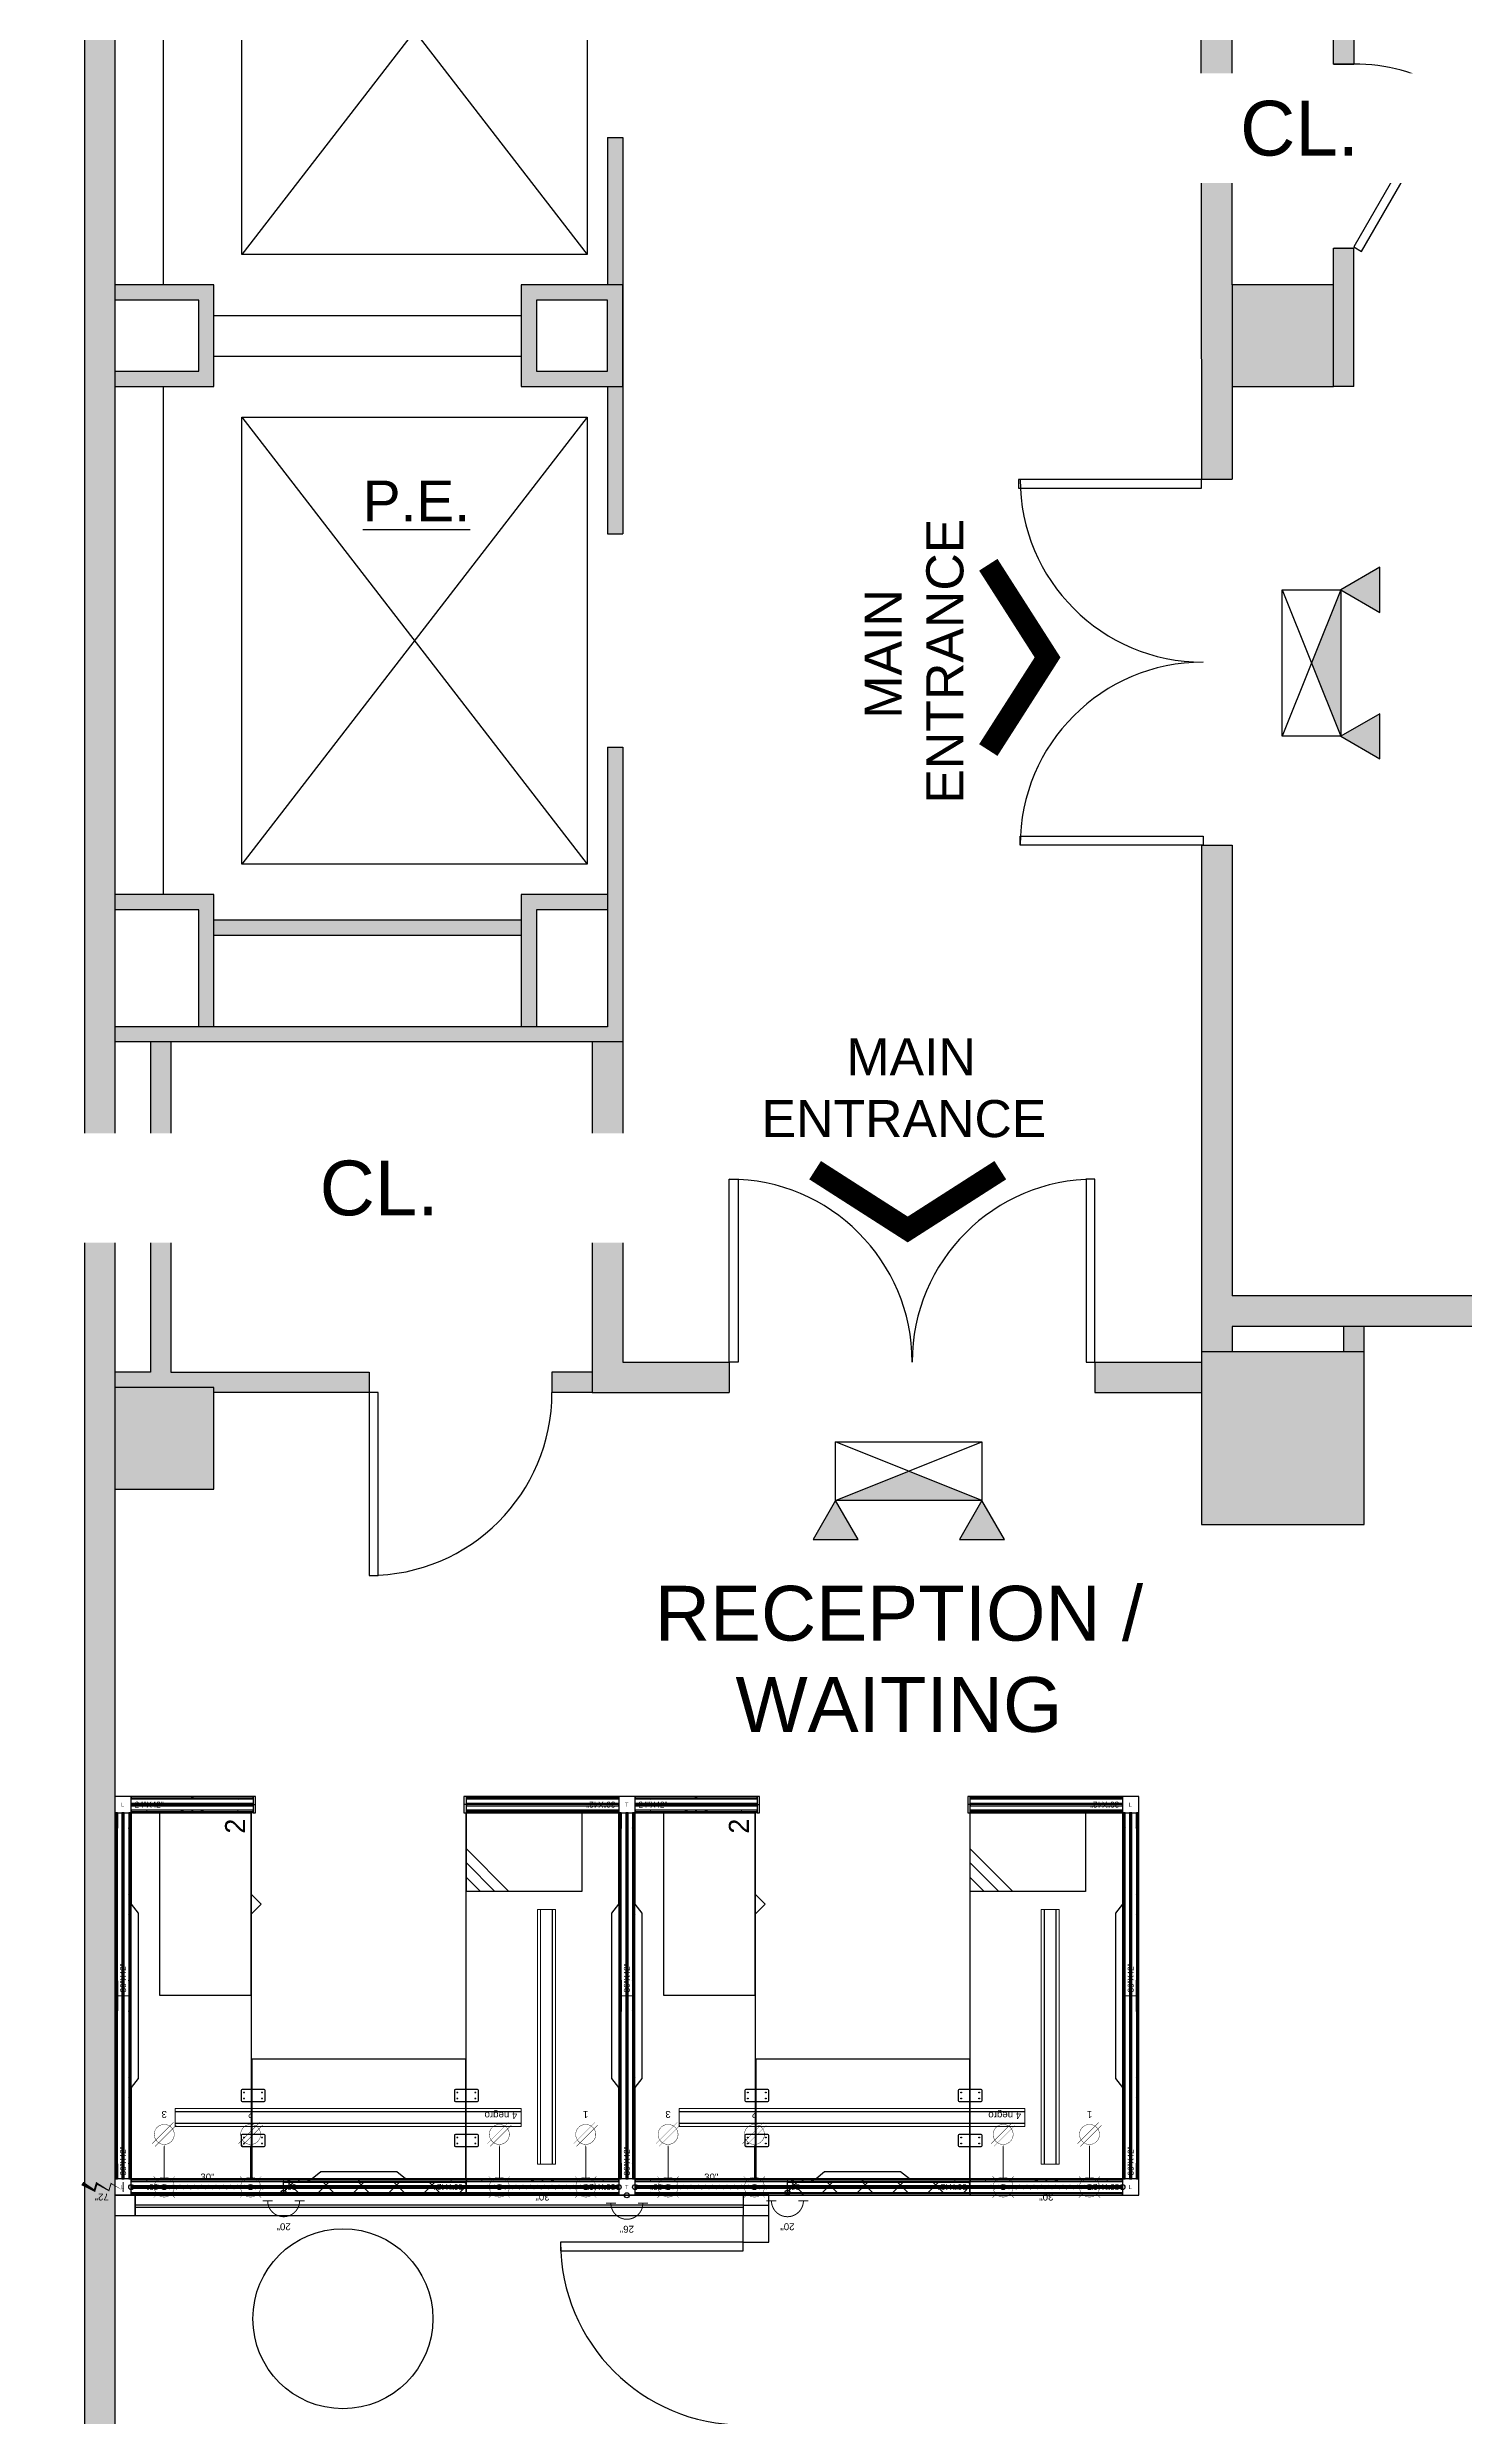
# Model space of a CAD drawing. Header units: inches. Extents: x 0 to 8116, y 4 to 1630.
# Drawn here: x 6870.1 to 7149.2, y 390.3 to 856.7 of the extents above; entities that cross this region are included whole.
import ezdxf
from ezdxf.enums import TextEntityAlignment as Align

# ---------------------------------------------------------------- set-up
doc = ezdxf.new("R2010")
doc.units = ezdxf.units.IN
doc.header["$MEASUREMENT"] = 0
for name, color, linetype in [('0-BACKGROUND', 7, 'Continuous'), ('CM4800', 7, 'Continuous'), ('DD2D', 7, 'Continuous'), ('DD2D_Geometry', 7, 'Continuous'), ('ELECTRI', 7, 'Continuous'), ('ENFASIS NEW', 7, 'Continuous'), ('LATEFILE', 7, 'Continuous'), ('LATFILE', 7, 'Continuous'), ('LF', 7, 'Continuous'), ('QU4TRO', 7, 'Continuous'), ('S7000', 7, 'Continuous'), ('TEXT HARNESS', 7, 'Continuous')]:
    doc.layers.add(name, color=color, linetype=linetype)
doc.styles.add('ARCH-STYLE', font='arial.ttf')
doc.styles.add('ARIAL', font='arial.ttf')
doc.styles.get("Standard").update_dxf_attribs({"font": 'stylu.ttf'})

# ---------------------------------------------------------------- blocks, each defined once
blk = doc.blocks.new('CM4830NA36SQ')
blk.add_circle((0.45, 0.45), 0.45)
blk = doc.blocks.new('1520_block')
at = {"layer": '0-BACKGROUND'}
for color, points in [(253, [(0, 1146), (0, 0), (13, 0), (13, 10.497), (6, 10.497), (6, 1136), (112, 1136), (112, 1146)]), (253, [(226, 828), (226, 848), (226, 866), (217.17, 880.63), (212.033, 877.53), (220, 864.33), (220, 585.743), (226, 585.743), (226, 606), (226, 624)]), (256, [(247.437, 563.988), (241.671, 549.572), (247.437, 535.156)]), (253, [(6, 478), (6, 475), (106, 475), (106, 533), (103, 533), (103, 478)]), (253, [(56.072, 410), (17, 410), (17, 475), (13, 475), (13, 410), (6, 410), (6, 407), (25.5, 407), (25.5, 406), (36, 406), (40, 406), (56.072, 406)]), (253, [(25.5, 407), (6, 407), (6, 387), (25.5, 387)]), (253, [(100, 410), (92.072, 410), (92.072, 406), (100, 406)]), (256, [(176.756, 384.772), (162.34, 390.539), (147.924, 384.772)])]:
    blk.add_hatch(color=color, dxfattribs=at).paths.add_polyline_path(points)
h = blk.add_hatch(color=253, dxfattribs=at)
h.paths.add_polyline_path([(226, 604), (246, 604), (246, 624), (226, 624)])
h.paths.add_polyline_path([(492.5, 606), (492.5, 626), (472.5, 626), (472.5, 606)])
h.paths.add_polyline_path([(706, 606), (726, 606), (726, 626), (706, 626)])
h.paths.add_polyline_path([(930, 626), (930, 606), (950, 606), (950, 626)])
h.paths.add_polyline_path([(726, 825), (726, 845), (706, 845), (706, 825)])
h.paths.add_polyline_path([(492.5, 845), (472.5, 845), (472.5, 825), (492.5, 825)])
h.paths.add_polyline_path([(226, 848), (226, 828), (246, 828), (246, 848)])
h = blk.add_hatch(color=253, dxfattribs=at)
h.paths.add_polyline_path([(250, 631.476), (246, 631.476), (246, 604), (226, 604), (246, 604), (250, 604)])
h.paths.add_polyline_path([(250, 677.861), (226, 677.861), (226, 673.861), (246, 673.861), (246, 667.476), (250, 667.476), (250, 673.861)])
h = blk.add_hatch(color=253, dxfattribs=at)
h.paths.add_polyline_path([(25.5, 624), (6, 624), (6, 621), (22.5, 621), (22.5, 607), (6, 607), (6, 604), (25.5, 604)])
h.paths.add_polyline_path([(106, 624), (86, 624), (86, 604), (106, 604)])
h.paths.add_polyline_path([(89, 607), (89, 621), (103, 621), (103, 607)], flags=16)
h.paths.add_polyline_path([(106, 604), (103, 604), (103, 575), (106, 575)])
h.paths.add_polyline_path([(106, 653), (103, 653), (103, 624), (106, 624)])
h = blk.add_hatch(color=256, dxfattribs=at)
h.paths.add_polyline_path([(255.126, 568.427), (247.437, 563.988), (255.126, 559.549)])
h.paths.add_polyline_path([(247.437, 535.156), (255.126, 530.717), (255.126, 539.595)])
h = blk.add_hatch(color=253, dxfattribs=at)
h.paths.add_polyline_path([(580.978, 425), (226, 425), (226, 513.743), (220, 513.743), (220, 414), (226, 414), (226, 419), (580.978, 419)])
h.paths.add_polyline_path([(252, 419), (248, 419), (248, 414), (252, 414)], flags=17)
h.paths.add_polyline_path([(706, 425), (581, 425), (581, 419), (700, 419), (700, 251), (706, 251), (706, 387), (706, 407)])
h = blk.add_hatch(color=253, dxfattribs=at)
h.paths.add_polyline_path([(86, 478), (89, 478), (89, 501), (103, 501), (103, 504), (86, 504)])
h.paths.add_polyline_path([(25.5, 499), (25.5, 496), (86, 496), (86, 499)])
h.paths.add_polyline_path([(22.5, 478), (25.5, 478), (25.5, 504), (6, 504), (6, 501), (22.5, 501)])
h = blk.add_hatch(color=253, dxfattribs=at)
h.paths.add_polyline_path([(106, 475), (100, 475), (100, 406), (127, 406), (127, 412), (106, 412)])
h.paths.add_polyline_path([(199, 412), (199, 406), (220, 406), (220, 412)])
h = blk.add_hatch(color=253, dxfattribs=at)
h.paths.add_polyline_path([(726, 168), (726, 188), (706, 188), (706, 168)])
h.paths.add_polyline_path([(950, 188), (930, 188), (930, 168), (950, 168)])
h.paths.add_polyline_path([(956, 413), (924, 413), (924, 381), (956, 381)])
h.paths.add_polyline_path([(706, 407), (706, 387), (726, 387), (726, 407)])
h.paths.add_polyline_path([(472.5, 407), (472.5, 387), (492.5, 387), (492.5, 407)])
h.paths.add_polyline_path([(220, 380), (252, 380), (252, 414), (220, 414)])
h = blk.add_hatch(color=256, dxfattribs=at)
h.paths.add_polyline_path([(181.195, 377.084), (176.756, 384.772), (172.317, 377.084)])
h.paths.add_polyline_path([(147.924, 384.772), (143.485, 377.084), (152.363, 377.084)])
for p, q in [((0, 1146), (0, 0)), ((6, 1136), (6, 10.497)), ((219.693, 864.308), (219.976, 585.721)), ((226, 624), (226, 828)), ((30.988, 718), (99, 630)), ((99, 718), (30.988, 630)), ((246, 667.476), (250, 667.476)), ((103, 653), (106, 653)), ((103, 653), (103, 624)), ((106, 653), (106, 575)), ((246, 624), (246, 631.24)), ((246, 631.24), (250, 631.24)), ((250, 604), (250, 631.24)), ((103, 604), (103, 575)), ((226, 606), (226, 585.744)), ((250, 604), (246, 604)), ((99, 598), (30.988, 510)), ((30.988, 598), (99, 510)), ((219.977, 585.744), (226.001, 585.744)), ((103, 575), (106, 575)), ((247.437, 563.988), (235.904, 535.156)), ((235.904, 563.988), (247.437, 535.156)), ((103, 533), (106, 533)), ((103, 533), (103, 478)), ((106, 533), (106, 475)), ((220, 513.743), (226, 513.743)), ((220, 513.743), (220, 414)), ((226, 513.743), (226, 425)), ((25.5, 499), (86, 499)), ((25.5, 496), (86, 496)), ((103, 478), (6, 478)), ((106, 475), (6, 475)), ((13, 475), (13, 410)), ((17, 475), (17, 410)), ((100, 475), (100, 406)), ((106, 475), (106, 412)), ((706, 425), (226, 425)), ((700, 419), (226, 419)), ((226, 419), (226, 414)), ((248, 414), (248, 419)), ((252, 414), (252, 419)), ((106, 412), (127, 412)), ((127, 412), (127, 406)), ((199, 412), (199, 406)), ((199, 412), (220, 412)), ((13, 410), (6, 410)), ((100, 410), (92.072, 410)), ((92.072, 410), (92.072, 406)), ((100, 406), (92.072, 406)), ((100, 406), (127, 406)), ((199, 406), (220, 406)), ((176.756, 384.772), (147.924, 396.305)), ((147.924, 384.772), (176.756, 396.305)), ((134.75, 238.8), (134.75, 248)), ((134.75, 246), (129.75, 246)), ((129.75, 238.8), (129.75, 244)), ((129.75, 238.8), (134.75, 238.8))]:
    blk.add_line(p, q, dxfattribs=at)
at = {"layer": '0-BACKGROUND', "color": 2}
for p, q in [((15.5, 828), (15.5, 624)), ((25.5, 618), (86, 618)), ((25.5, 610), (86, 610)), ((15.5, 604), (15.5, 504)), ((10, 246.125), (129.75, 246.125)), ((10, 245.664), (129.75, 245.664))]:
    blk.add_line(p, q, dxfattribs=at)
at = {"layer": '0-BACKGROUND', "color": 22, "true_color": 0xc83319}
blk.add_line((129.75, 237.05), (129.75, 238.8), dxfattribs=at)
at = {"layer": '0-BACKGROUND'}
for points in [[(99, 630), (30.988, 630), (30.988, 718), (99, 718)], [(246, 673.861), (226, 673.861), (226, 677.861), (265.653, 677.861), (265.653, 673.861), (250, 673.861), (250, 667.476), (246, 667.476)], [(268, 662.653), (250, 631.476), (251.516, 630.601), (269.516, 661.778)], [(106, 624), (86, 624), (86, 604), (106, 604)], [(103, 621), (89, 621), (89, 607), (103, 607)], [(246, 624), (226, 624), (226, 604), (246, 604)], [(99, 510), (30.988, 510), (30.988, 598), (99, 598)], [(183.976, 583.971), (219.976, 583.971), (219.976, 585.721), (183.976, 585.721)], [(235.904, 563.988), (247.437, 563.988), (247.437, 535.156), (235.904, 535.156)], [(184.283, 515.493), (220.283, 515.493), (220.283, 513.743), (184.283, 513.743)], [(128.75, 448), (128.75, 412), (127, 412), (127, 448)], [(197.25, 448), (197.25, 412), (199, 412), (199, 448)], [(220, 414), (220, 380), (252, 380), (252, 414)], [(57.822, 370), (57.822, 406), (56.072, 406), (56.072, 370)], [(176.756, 396.305), (176.756, 384.772), (147.924, 384.772), (147.924, 396.305)], [(6, 244), (10, 244), (10, 248), (6, 248)], [(134.75, 248), (10, 248), (10, 244), (134.75, 244)], [(129.75, 244), (134.75, 244), (134.75, 248), (129.75, 248)], [(93.75, 237.05), (129.75, 237.05), (129.75, 238.8), (93.75, 238.8)]]:
    blk.add_lwpolyline(points, close=True, dxfattribs=at)
for points in [[(6, 604), (25.5, 604), (25.5, 624), (6, 624)], [(6, 607), (22.5, 607), (22.5, 621), (6, 621)], [(247.437, 563.988), (255.126, 559.549), (255.126, 568.427), (247.437, 563.988)], [(247.437, 535.156), (255.126, 530.717), (255.126, 539.595), (247.437, 535.156)], [(25.5, 478), (25.5, 504), (6, 504)], [(103, 504), (86, 504), (86, 478)], [(22.5, 478), (22.5, 501), (6, 501)], [(103, 501), (89, 501), (89, 478)], [(6, 387), (25.5, 387), (25.5, 407), (6, 407)], [(17, 410), (56.072, 410), (56.072, 406), (25.5, 406)], [(147.924, 384.772), (143.485, 377.084), (152.363, 377.084), (147.924, 384.772)], [(176.756, 384.772), (172.317, 377.084), (181.195, 377.084), (176.756, 384.772)], [(25.5, 248), (117.955, 248)]]:
    blk.add_lwpolyline(points, dxfattribs=at)
at = {"layer": '0-BACKGROUND', "const_width": 4.287}
for points in [[(178.001, 568.92), (189.671, 550.686), (178.001, 532.452)], [(180.365, 449.759), (162.131, 438.088), (143.897, 449.759)]]:
    blk.add_lwpolyline(points, dxfattribs=at)
at = {"layer": '0-BACKGROUND'}
for centre, start, end in [((250, 631.476), 60, 90), ((220.283, 585.743), 180, 270), ((220.283, 513.743), 90, 180), ((127, 412), 0, 90), ((199, 412), 90, 180), ((56.072, 406), 270, 0), ((129.75, 238.8), 180, 270)]:
    blk.add_arc(centre, 36, start, end, dxfattribs=at)
at = {"layer": 'CM4800', "xscale": 39.37007874015748, "yscale": 39.37007874015748, "zscale": 39.37007874015748, "rotation": 180}
blk.add_blockref('CM4830NA36SQ', (68.614, 241.412), dxfattribs=at)
at = {"layer": '0-BACKGROUND', "attachment_point": 5, "style": 'ARCH-STYLE'}
for s, insert, char_height, width in [('{\\fArial|b0|i0|c0|p34;\\LP.E.}', (65.376, 581.483), 8, 54), ('RECEPTION / WAITING', (160.41, 353.504), 10.7755, 119.88868)]:
    blk.add_mtext(s, dxfattribs=dict(at, insert=insert, char_height=char_height, width=width))
at = {"layer": '0-BACKGROUND', "insert": (163.411, 549.944), "char_height": 7.3013, "width": 47.31167, "attachment_point": 5, "rotation": 90, "style": 'ARCH-STYLE', "bg_fill": 3, "box_fill_scale": 1, "bg_fill_color": 256, "bg_fill_transparency": 0}
blk.add_mtext(' MAIN\\PENTRANCE', dxfattribs=at)
at = {"layer": '0-BACKGROUND', "char_height": 10.7755, "width": 119.88868, "attachment_point": 5, "style": 'ARCH-STYLE', "bg_fill": 2}
for insert in [(239.299, 654.772), (58.031, 446.184)]:
    blk.add_mtext('CL.', dxfattribs=dict(at, insert=insert))
at = {"layer": '0-BACKGROUND', "insert": (161.389, 465.943), "char_height": 7.3013, "width": 47.31167, "attachment_point": 5, "style": 'ARCH-STYLE', "bg_fill": 3, "box_fill_scale": 1, "bg_fill_color": 256, "bg_fill_transparency": 0}
blk.add_mtext(' MAIN\\PENTRANCE', dxfattribs=at)
blk = doc.blocks.new('DD40103072AB')
at = {"color": 1}
for p, q in [((0.004, -0.004), (-0.004, 0.004)), ((0.004, 0.004), (-0.004, -0.004))]:
    blk.add_line(p, q, dxfattribs=at)
blk.add_lwpolyline([(-0.414, -0.042), (0.414, -0.042), (0.458, -0.007), (0.915, -0.007), (0.915, -0.769), (-0.915, -0.769), (-0.915, -0.007), (-0.458, -0.007)], close=True)
blk.add_point((0, 0))
blk.add_point((0, 0))
blk.add_point((0, 0), dxfattribs=at)
blk = doc.blocks.new('DD40102472AB')
at = {"color": 1}
for p, q in [((0.004, -0.004), (-0.004, 0.004)), ((0.004, 0.004), (-0.004, -0.004))]:
    blk.add_line(p, q, dxfattribs=at)
blk.add_lwpolyline([(-0.414, -0.042), (0.414, -0.042), (0.458, -0.007), (0.915, -0.007), (0.915, -0.607), (-0.915, -0.607), (-0.915, -0.007), (-0.458, -0.007)], close=True)
blk.add_point((0, 0))
blk.add_point((0, 0))
blk.add_point((0, 0), dxfattribs=at)
blk = doc.blocks.new('DD40102442AB')
at = {"color": 1}
for p, q in [((0.004, -0.004), (-0.004, 0.004)), ((0.004, 0.004), (-0.004, -0.004))]:
    blk.add_line(p, q, dxfattribs=at)
blk.add_lwpolyline([(-0.19, -0.042), (0.19, -0.042), (0.233, -0.007), (0.533, -0.007), (0.533, -0.607), (-0.534, -0.607), (-0.534, -0.007), (-0.234, -0.007)], close=True)
blk.add_point((0, 0))
blk.add_point((0, 0))
blk.add_point((0, 0), dxfattribs=at)
blk = doc.blocks.new('S7012')
for p, q in [((0.18, -0.577), (0.393, -0.364)), ((0.25, -0.577), (0.393, -0.434)), ((0.323, -0.577), (0.393, -0.507))]:
    blk.add_line(p, q)
blk.add_lwpolyline([(0, 0), (0.393, 0), (0.393, -0.577), (0, -0.577)], close=True)
blk = doc.blocks.new('LF4023627S')
for p, q in [((0, 0), (0.914, 0)), ((0, -0.457), (0.914, -0.457))]:
    blk.add_line(p, q)
at = {"layer": 'LATEFILE'}
for p, q in [((0, -0.457), (0, 0)), ((0.914, 0), (0.914, -0.457))]:
    blk.add_line(p, q, dxfattribs=at)
blk.add_lwpolyline([(0.407, -0.457), (0.457, -0.507), (0.507, -0.457)], close=True, dxfattribs=at)
at = {"layer": 'LATFILE', "insert": (0.81, -0.326), "char_height": 0.1, "width": 0.07696, "attachment_point": 1}
blk.add_mtext('2', dxfattribs=at)
blk = doc.blocks.new('817720')
at = {"color": 3, "const_width": 0.005}
blk.add_lwpolyline([(0.08, 0.04, 1), (-0.08, 0.04)], format="xyb", dxfattribs=at)
for points in [[(-0.055, 0.04), (-0.105, 0.04)], [(0.055, 0.04), (0.105, 0.04)]]:
    blk.add_lwpolyline(points, dxfattribs=at)
at = {"color": 3}
blk.add_circle((0, 0), 0.0125, dxfattribs=at)
blk.add_point((0, 0), dxfattribs=at)
at = {"layer": 'TEXT HARNESS', "color": 3, "style": 'ARIAL'}
blk.add_text('20"', height=0.0347, dxfattribs=at).set_placement((0, 0.17), align=Align.MIDDLE)
blk = doc.blocks.new('8065E1C')
at = {"color": 1, "const_width": 0.005}
blk.add_lwpolyline([(0.025, -0.04), (-0.025, -0.04)], dxfattribs=at)
at = {"color": 1}
for points in [[(0, -0.04, 0.005, 0.005, 0), (0, -0.165, 0.025, 0, 0), (0, -0.211, 0, 0, 0)], [(-0.06, -0.309, 0.002, 0.002, 0), (0.046, -0.203, 0.002, 0.002, 0)], [(-0.046, -0.323, 0.002, 0.002, 0), (0.06, -0.217, 0.002, 0.002, 0)]]:
    blk.add_lwpolyline(points, format="xyseb", dxfattribs=at)
at = {"color": 1, "const_width": 0.002}
blk.add_lwpolyline([(-0.05, -0.263, -1), (0.05, -0.263, -1)], format="xyb", close=True, dxfattribs=at)
at = {"color": 1}
blk.add_circle((0, 0), 0.0125, dxfattribs=at)
blk.add_point((0, 0), dxfattribs=at)
at = {"layer": 'TEXT HARNESS', "color": 1, "style": 'ARIAL'}
blk.add_text('1', height=0.0347, dxfattribs=at).set_placement((0, -0.363), align=Align.MIDDLE)
blk = doc.blocks.new('8065E4C')
at = {"color": 1, "const_width": 0.005}
blk.add_lwpolyline([(0.025, -0.04), (-0.025, -0.04)], dxfattribs=at)
at = {"color": 1}
for points in [[(0, -0.04, 0.005, 0.005, 0), (0, -0.165, 0.025, 0, 0), (0, -0.211, 0, 0, 0)], [(-0.06, -0.309, 0.002, 0.002, 0), (0.046, -0.203, 0.002, 0.002, 0)], [(-0.046, -0.323, 0.002, 0.002, 0), (0.06, -0.217, 0.002, 0.002, 0)]]:
    blk.add_lwpolyline(points, format="xyseb", dxfattribs=at)
at = {"color": 1, "const_width": 0.002}
blk.add_lwpolyline([(-0.05, -0.263, -1), (0.05, -0.263, -1)], format="xyb", close=True, dxfattribs=at)
at = {"color": 1}
blk.add_circle((0, 0), 0.0125, dxfattribs=at)
blk.add_point((0, 0), dxfattribs=at)
at = {"layer": 'TEXT HARNESS', "color": 1, "style": 'ARIAL'}
blk.add_text('4 negro', height=0.0347, dxfattribs=at).set_placement((-0.008, -0.363), align=Align.MIDDLE)
blk = doc.blocks.new('8065E2C')
at = {"color": 1, "const_width": 0.005}
blk.add_lwpolyline([(0.025, -0.04), (-0.025, -0.04)], dxfattribs=at)
at = {"color": 1}
for points in [[(0, -0.04, 0.005, 0.005, 0), (0, -0.165, 0.025, 0, 0), (0, -0.211, 0, 0, 0)], [(-0.06, -0.309, 0.002, 0.002, 0), (0.046, -0.203, 0.002, 0.002, 0)], [(-0.046, -0.323, 0.002, 0.002, 0), (0.06, -0.217, 0.002, 0.002, 0)]]:
    blk.add_lwpolyline(points, format="xyseb", dxfattribs=at)
at = {"color": 1, "const_width": 0.002}
blk.add_lwpolyline([(-0.05, -0.263, -1), (0.05, -0.263, -1)], format="xyb", close=True, dxfattribs=at)
at = {"color": 1}
blk.add_circle((0, 0), 0.0125, dxfattribs=at)
blk.add_point((0, 0), dxfattribs=at)
blk.add_point((0, 0), dxfattribs=at)
at = {"layer": 'TEXT HARNESS', "color": 1, "style": 'ARIAL'}
blk.add_text('2', height=0.0347, dxfattribs=at).set_placement((0, -0.363), align=Align.MIDDLE)
blk = doc.blocks.new('8065E3C')
at = {"color": 1, "const_width": 0.005}
blk.add_lwpolyline([(0.025, -0.04), (-0.025, -0.04)], dxfattribs=at)
at = {"color": 1}
for points in [[(0, -0.04, 0.005, 0.005, 0), (0, -0.165, 0.025, 0, 0), (0, -0.211, 0, 0, 0)], [(-0.06, -0.309, 0.002, 0.002, 0), (0.046, -0.203, 0.002, 0.002, 0)], [(-0.046, -0.323, 0.002, 0.002, 0), (0.06, -0.217, 0.002, 0.002, 0)]]:
    blk.add_lwpolyline(points, format="xyseb", dxfattribs=at)
at = {"color": 1, "const_width": 0.002}
blk.add_lwpolyline([(-0.05, -0.263, -1), (0.05, -0.263, -1)], format="xyb", close=True, dxfattribs=at)
at = {"color": 1}
blk.add_circle((0, 0), 0.0125, dxfattribs=at)
blk.add_point((0, 0), dxfattribs=at)
at = {"layer": 'TEXT HARNESS', "color": 1, "style": 'ARIAL'}
blk.add_text('3', height=0.0347, dxfattribs=at).set_placement((0, -0.363), align=Align.MIDDLE)
blk = doc.blocks.new('D3223S')
for p, q in [((0.055, 0), (-0.055, 0)), ((-0.06, -0.005), (-0.06, -0.055)), ((-0.055, -0.06), (0.055, -0.06)), ((0.06, -0.055), (0.06, -0.005))]:
    blk.add_line(p, q)
for centre in [(-0.045, -0.015), (-0.045, -0.045), (0.045, -0.015), (0.045, -0.045)]:
    blk.add_circle(centre, 0.00195)
for centre, start, end in [((-0.055, -0.005), 90, 180), ((-0.055, -0.055), 180, 270), ((0.055, -0.005), 0, 90), ((0.055, -0.055), 270, 0)]:
    blk.add_arc(centre, 0.005, start, end)
blk = doc.blocks.new('A$C18FD438F')
at = {"color": 0, "linetype": 'Continuous', "lineweight": 0}
for p, q in [((-0.934, 0.184), (-0.934, 0.199)), ((-0.934, 0.199), (0.338, 0.199)), ((-0.934, 0.183), (-0.934, 0.184)), ((-0.934, 0.184), (0.338, 0.184)), ((-0.934, 0.183), (0.338, 0.183)), ((-0.934, 0.182), (-0.934, 0.183)), ((-0.934, 0.125), (-0.934, 0.182)), ((-0.934, 0.125), (-0.934, 0.125)), ((-0.934, 0.123), (-0.934, 0.125)), ((-0.934, 0.125), (0.338, 0.125)), ((-0.934, 0.124), (0.338, 0.124)), ((-0.934, 0.109), (-0.934, 0.123)), ((0.338, 0.184), (0.338, 0.199)), ((0.338, 0.183), (0.338, 0.184)), ((0.338, 0.182), (0.338, 0.183)), ((0.338, 0.125), (0.338, 0.182)), ((0.338, 0.123), (0.338, 0.125)), ((0.338, 0.125), (0.338, 0.125)), ((0.338, 0.109), (0.338, 0.123)), ((-0.934, 0.109), (0.338, 0.109))]:
    blk.add_line(p, q, dxfattribs=at)
blk = doc.blocks.new('DD330154S')
blk.add_blockref('A$C18FD438F', (0.934, -0.154))
blk = doc.blocks.new('DD330172S')
at = {"color": 0, "linetype": 'Continuous', "lineweight": 0}
for p, q in [((0, 0.03), (0, 0.045)), ((0, 0.045), (1.73, 0.045)), ((0, 0.029), (0, 0.03)), ((0, 0.03), (1.73, 0.03)), ((0, 0.029), (1.73, 0.029)), ((0, 0.028), (0, 0.029)), ((0, -0.028), (0, 0.028)), ((1.73, 0.03), (1.73, 0.045)), ((1.73, 0.029), (1.73, 0.03)), ((1.73, 0.028), (1.73, 0.029)), ((1.73, -0.028), (1.73, 0.028)), ((0, -0.029), (0, -0.028)), ((0, -0.03), (0, -0.029)), ((0, -0.029), (1.73, -0.029)), ((0, -0.045), (0, -0.03)), ((0, -0.03), (1.73, -0.03)), ((0, -0.045), (1.73, -0.045)), ((1.73, -0.029), (1.73, -0.028)), ((1.73, -0.03), (1.73, -0.029)), ((1.73, -0.045), (1.73, -0.03))]:
    blk.add_line(p, q, dxfattribs=at)
blk = doc.blocks.new('818072')
at = {"color": 1}
blk.add_lwpolyline([(0.04, 0.018, 0, 0.005, 0), (0.101, -0.018, 0.005, 0.005, 0), (0.112, 0.018, 0.005, 0.01, 0), (0.173, -0.018, 0.01, 0.01, 0), (0.184, 0.018, 0.01, 0.02, 0), (0.245, -0.018, 0.02, 0.02, 0)], format="xyseb", dxfattribs=at)
at = {"color": 1, "const_width": 0.005}
blk.add_lwpolyline([(0.04, 0.025), (0.04, -0.025)], dxfattribs=at)
at = {"color": 1}
blk.add_circle((0, 0), 0.0125, dxfattribs=at)
blk.add_point((0, 0), dxfattribs=at)
at = {"layer": 'TEXT HARNESS', "color": 1, "style": 'ARIAL'}
blk.add_text('72"', height=0.0347, dxfattribs=at).set_placement((0.148, 0.05), align=Align.MIDDLE)
blk = doc.blocks.new('829030')
at = {"color": 1}
for points in [[(0.1, 0.009, 0.005, 0.005, 0), (0.118, -0.009, 0.005, 0.005, 0), (0.136, 0.009, 0.005, 0.005, 0), (0.154, -0.009, 0.005, 0.005, 0), (0.172, 0.009, 0.005, 0.005, 0), (0.19, -0.009, 0.005, 0.005, 0), (0.208, 0.009, 0.005, 0.005, 0), (0.226, -0.009, 0.005, 0.005, 0), (0.244, 0.009, 0.005, 0.005, 0), (0.262, -0.009, 0.005, 0.005, 0), (0.28, 0.009, 0.005, 0.005, 0), (0.298, -0.009, 0.005, 0.005, 0), (0.316, 0.009, 0.005, 0.005, 0), (0.334, -0.009, 0.005, 0.005, 0), (0.352, 0.009, 0.005, 0.005, 0), (0.37, -0.009, 0.005, 0.005, 0), (0.388, 0.009, 0.005, 0.005, 0), (0.406, -0.009, 0.005, 0.005, 0), (0.424, 0.009, 0.005, 0.005, 0), (0.442, -0.009, 0.005, 0.005, 0), (0.46, 0.009, 0.005, 0.005, 0), (0.478, -0.009, 0.005, 0.005, 0), (0.496, 0.009, 0.005, 0.005, 0), (0.514, -0.009, 0.005, 0.005, 0), (0.532, 0.009, 0.005, 0.005, 0), (0.55, -0.009, 0, 0, 0)], [(0.676, 0.009, 0.005, 0.005, 0), (0.658, -0.009, 0.005, 0.005, 0), (0.64, 0.009, 0.005, 0.005, 0), (0.622, -0.009, 0.005, 0.005, 0), (0.604, 0.009, 0.005, 0.005, 0), (0.586, -0.009, 0.005, 0.005, 0), (0.568, 0.009, 0.005, 0.005, 0), (0.55, -0.009, 0, 0, 0)]]:
    blk.add_lwpolyline(points, format="xyseb", dxfattribs=at)
at = {"color": 1, "const_width": 0.002}
for points in [[(0.138, 0.027), (0.112, 0.053)], [(0.192, 0.027), (0.218, 0.053)], [(0.57, 0.027), (0.544, 0.053)], [(0.624, 0.027), (0.65, 0.053)], [(0.138, -0.027), (0.112, -0.053)], [(0.192, -0.027), (0.218, -0.053)], [(0.57, -0.027), (0.544, -0.053)], [(0.624, -0.027), (0.65, -0.053)]]:
    blk.add_lwpolyline(points, dxfattribs=at)
for points in [[(0.165, -0.05, -1), (0.165, 0.05, -1)], [(0.597, -0.05, 1), (0.597, 0.05, 1)]]:
    blk.add_lwpolyline(points, format="xyb", close=True, dxfattribs=at)
at = {"color": 1}
blk.add_circle((0, 0), 0.0125, dxfattribs=at)
blk.add_point((0, 0), dxfattribs=at)
at = {"layer": 'TEXT HARNESS', "color": 1, "style": 'ARIAL'}
blk.add_text('30"', height=0.0347, dxfattribs=at).set_placement((0.381, 0.05), align=Align.MIDDLE)
blk = doc.blocks.new('*X132')
at = {"color": 0}
for p, q in [((7.786, 5.311), (7.817, 5.342)), ((7.969, 5.289), (7.916, 5.342)), ((7.941, 5.289), (7.994, 5.342)), ((8.146, 5.289), (8.093, 5.342)), ((8.118, 5.289), (8.171, 5.342)), ((8.322, 5.289), (8.269, 5.342)), ((8.295, 5.289), (8.348, 5.342)), ((8.499, 5.289), (8.446, 5.342)), ((8.471, 5.289), (8.524, 5.342)), ((8.676, 5.289), (8.623, 5.342)), ((8.648, 5.289), (8.697, 5.338)), ((7.792, 5.289), (7.786, 5.296))]:
    blk.add_line(p, q, dxfattribs=at)
blk = doc.blocks.new('808636')
at = {"color": 5}
for p, q in [((-0.911, 0), (0, 0)), ((-0.911, -0.053), (-0.911, 0)), ((0, 0), (0, -0.053)), ((0, -0.053), (-0.911, -0.053))]:
    blk.add_line(p, q, dxfattribs=at)
blk.add_blockref('*X132', (-8.697, -5.342), dxfattribs=at)
blk = doc.blocks.new('817726')
at = {"color": 3, "const_width": 0.005}
blk.add_lwpolyline([(0.08, 0.04, 1), (-0.08, 0.04)], format="xyb", dxfattribs=at)
for points in [[(-0.055, 0.04), (-0.105, 0.04)], [(0.055, 0.04), (0.105, 0.04)]]:
    blk.add_lwpolyline(points, dxfattribs=at)
at = {"color": 3}
blk.add_circle((0, 0), 0.0125, dxfattribs=at)
blk.add_point((0, 0), dxfattribs=at)
at = {"layer": 'TEXT HARNESS', "color": 3, "style": 'ARIAL'}
blk.add_text('26"', height=0.0347, dxfattribs=at).set_placement((0, 0.17), align=Align.MIDDLE)
blk = doc.blocks.new('DD101030422D')
at = {"color": 1, "linetype": 'Continuous', "lineweight": 0}
for p, q in [((0, -0.025), (0, 0.025)), ((0.002, 0.027), (0.021, 0.027)), ((0.002, 0.027), (0.022, 0.027)), ((0.075, 0.027), (0.021, 0.027)), ((0.075, 0.027), (0.075, 0.027)), ((0.077, 0.026), (0.077, 0.034)), ((0.685, 0.034), (0.077, 0.034)), ((0.685, 0.034), (0.685, 0.026)), ((0.687, 0.027), (0.741, 0.027)), ((0.687, 0.027), (0.687, 0.027)), ((0.76, 0.027), (0.74, 0.027)), ((0.76, 0.027), (0.741, 0.027)), ((0.762, -0.025), (0.762, 0.025)), ((0.025, -0.028), (0.002, -0.028)), ((0.025, -0.028), (0.075, -0.028)), ((0.075, -0.028), (0.075, -0.028)), ((0.077, -0.034), (0.077, -0.026)), ((0.685, -0.034), (0.077, -0.034)), ((0.685, -0.026), (0.685, -0.034)), ((0.737, -0.028), (0.687, -0.028)), ((0.687, -0.028), (0.687, -0.028)), ((0.737, -0.028), (0.76, -0.028))]:
    blk.add_line(p, q, dxfattribs=at)
at = {"color": 1}
for p, q in [((0.377, 0.038), (0.385, 0.031)), ((0.377, 0.031), (0.385, 0.038)), ((0.377, -0.038), (0.385, -0.031)), ((0.377, -0.031), (0.385, -0.038))]:
    blk.add_line(p, q, dxfattribs=at)
for centre in [(0.331, -0.034), (0.431, -0.034)]:
    blk.add_circle(centre, 0.005, dxfattribs=at)
at = {"color": 1, "linetype": 'Continuous', "lineweight": 0}
for centre, radius, start, end in [((0.002, 0.025), 0.00203, 90, 180), ((0.075, 0.026), 0.00151, 10.021, 90), ((0.075, 0.026), 0.00151, 0, 10.021), ((0.687, 0.026), 0.00151, 169.979, 180), ((0.687, 0.026), 0.00151, 169.979, 180), ((0.687, 0.026), 0.00151, 90, 169.979), ((0.76, 0.025), 0.00203, 0, 90), ((0.002, -0.025), 0.00203, 180, 270), ((0.075, -0.026), 0.00151, 270, 349.979), ((0.075, -0.026), 0.00151, 349.979, 0), ((0.687, -0.026), 0.00151, 180, 190.021), ((0.687, -0.026), 0.00151, 180, 190.021), ((0.687, -0.026), 0.00151, 190.021, 270), ((0.76, -0.025), 0.00203, 270, 0)]:
    blk.add_arc(centre, radius, start, end, dxfattribs=at)
at = {"color": 1}
for p in [(0.381, 0.034), (0.381, -0.034)]:
    blk.add_point(p, dxfattribs=at)
at = {"insert": (0.017, 0.015), "char_height": 0.03, "attachment_point": 1}
blk.add_mtext_dynamic_manual_height_columns('30"X42"', width=75.49402, gutter_width=12.5, heights=[0], dxfattribs=at)
blk = doc.blocks.new('SPACE_DD10103042')
blk.add_blockref('DD101030422D', (0, 0))
blk = doc.blocks.new('DD101066422D')
at = {"color": 1, "linetype": 'Continuous', "lineweight": 0}
for p, q in [((0, -0.025), (0, 0.025)), ((0.002, 0.027), (0.021, 0.027)), ((0.002, 0.027), (0.022, 0.027)), ((0.075, 0.027), (0.021, 0.027)), ((0.075, 0.027), (0.075, 0.027)), ((0.076, 0.026), (0.076, 0.034)), ((1.599, 0.034), (0.076, 0.034)), ((0.914, -0.034), (0.914, 0.034)), ((1.599, 0.034), (1.599, 0.026)), ((1.601, 0.027), (1.655, 0.027)), ((1.601, 0.027), (1.601, 0.027)), ((1.674, 0.027), (1.654, 0.027)), ((1.674, 0.027), (1.655, 0.027)), ((1.676, -0.025), (1.676, 0.025)), ((0.025, -0.028), (0.002, -0.028)), ((0.025, -0.028), (0.075, -0.028)), ((0.075, -0.028), (0.075, -0.028)), ((0.076, -0.034), (0.076, -0.026)), ((1.599, -0.034), (0.076, -0.034)), ((1.599, -0.026), (1.599, -0.034)), ((1.651, -0.028), (1.601, -0.028)), ((1.601, -0.028), (1.601, -0.028)), ((1.651, -0.028), (1.674, -0.028))]:
    blk.add_line(p, q, dxfattribs=at)
at = {"color": 1}
for p, q in [((0.834, 0.038), (0.842, 0.031)), ((0.834, 0.031), (0.842, 0.038)), ((0.834, -0.038), (0.842, -0.031)), ((0.834, -0.031), (0.842, -0.038))]:
    blk.add_line(p, q, dxfattribs=at)
for centre in [(0.788, -0.034), (0.888, -0.034)]:
    blk.add_circle(centre, 0.005, dxfattribs=at)
at = {"color": 1, "linetype": 'Continuous', "lineweight": 0}
for centre, radius, start, end in [((0.002, 0.025), 0.00203, 90, 180), ((0.075, 0.026), 0.00151, 10.021, 90), ((0.075, 0.026), 0.00151, 0, 10.021), ((1.601, 0.026), 0.00151, 169.979, 180), ((1.601, 0.026), 0.00151, 169.979, 180), ((1.601, 0.026), 0.00151, 90, 169.979), ((1.674, 0.025), 0.00203, 0, 90), ((0.002, -0.025), 0.00203, 180, 270), ((0.075, -0.026), 0.00151, 270, 349.979), ((0.075, -0.026), 0.00151, 349.979, 0), ((1.601, -0.026), 0.00151, 180, 190.021), ((1.601, -0.026), 0.00151, 180, 190.021), ((1.601, -0.026), 0.00151, 190.021, 270), ((1.674, -0.025), 0.00203, 270, 0)]:
    blk.add_arc(centre, radius, start, end, dxfattribs=at)
at = {"color": 1}
for p in [(0.838, 0.034), (0.838, -0.034)]:
    blk.add_point(p, dxfattribs=at)
at = {"char_height": 0.03, "attachment_point": 1}
for s, insert in [('66"X42"', (0.017, 0.015)), ('36"', (0.851, 0.015)), ('30"', (1.541, 0.015))]:
    blk.add_mtext_dynamic_manual_height_columns(s, width=75.49402, gutter_width=12.5, heights=[0], dxfattribs=dict(at, insert=insert))
blk = doc.blocks.new('SPACE_DD10106642')
blk.add_blockref('DD101066422D', (0, 0))
blk = doc.blocks.new('DD101036422D')
at = {"color": 1, "linetype": 'Continuous', "lineweight": 0}
for p, q in [((0, -0.025), (0, 0.025)), ((0.002, 0.027), (0.021, 0.027)), ((0.002, 0.027), (0.022, 0.027)), ((0.075, 0.027), (0.021, 0.027)), ((0.075, 0.027), (0.075, 0.027)), ((0.076, 0.026), (0.076, 0.034)), ((0.838, 0.034), (0.076, 0.034)), ((0.838, 0.034), (0.838, 0.026)), ((0.84, 0.027), (0.894, 0.027)), ((0.84, 0.027), (0.84, 0.027)), ((0.913, 0.027), (0.893, 0.027)), ((0.913, 0.027), (0.894, 0.027)), ((0.915, -0.025), (0.915, 0.025)), ((0.025, -0.028), (0.002, -0.028)), ((0.025, -0.028), (0.075, -0.028)), ((0.075, -0.028), (0.075, -0.028)), ((0.076, -0.034), (0.076, -0.026)), ((0.838, -0.034), (0.076, -0.034)), ((0.838, -0.026), (0.838, -0.034)), ((0.89, -0.028), (0.84, -0.028)), ((0.84, -0.028), (0.84, -0.028)), ((0.89, -0.028), (0.913, -0.028))]:
    blk.add_line(p, q, dxfattribs=at)
at = {"color": 1}
for p, q in [((0.454, 0.038), (0.461, 0.031)), ((0.454, 0.031), (0.461, 0.038)), ((0.454, -0.038), (0.461, -0.031)), ((0.454, -0.031), (0.461, -0.038))]:
    blk.add_line(p, q, dxfattribs=at)
for centre in [(0.407, -0.034), (0.507, -0.034)]:
    blk.add_circle(centre, 0.005, dxfattribs=at)
at = {"color": 1, "linetype": 'Continuous', "lineweight": 0}
for centre, radius, start, end in [((0.002, 0.025), 0.00203, 90, 180), ((0.075, 0.026), 0.00151, 10.021, 90), ((0.075, 0.026), 0.00151, 0, 10.021), ((0.84, 0.026), 0.00151, 169.979, 180), ((0.84, 0.026), 0.00151, 169.979, 180), ((0.84, 0.026), 0.00151, 90, 169.979), ((0.913, 0.025), 0.00203, 0, 90), ((0.002, -0.025), 0.00203, 180, 270), ((0.075, -0.026), 0.00151, 270, 349.979), ((0.075, -0.026), 0.00151, 349.979, 0), ((0.84, -0.026), 0.00151, 180, 190.021), ((0.84, -0.026), 0.00151, 180, 190.021), ((0.84, -0.026), 0.00151, 190.021, 270), ((0.913, -0.025), 0.00203, 270, 0)]:
    blk.add_arc(centre, radius, start, end, dxfattribs=at)
at = {"color": 1}
for p in [(0.458, 0.034), (0.458, -0.034)]:
    blk.add_point(p, dxfattribs=at)
at = {"insert": (0.017, 0.015), "char_height": 0.03, "attachment_point": 1}
blk.add_mtext_dynamic_manual_height_columns('36"X42"', width=75.49402, gutter_width=12.5, heights=[0], dxfattribs=at)
blk = doc.blocks.new('SPACE_DD10103642')
blk.add_blockref('DD101036422D', (0, 0))
blk = doc.blocks.new('DD101024422D')
at = {"color": 1, "linetype": 'Continuous', "lineweight": 0}
for p, q in [((0, -0.025), (0, 0.025)), ((0.002, 0.027), (0.021, 0.027)), ((0.002, 0.027), (0.022, 0.027)), ((0.075, 0.027), (0.021, 0.027)), ((0.075, 0.027), (0.075, 0.027)), ((0.077, 0.026), (0.077, 0.034)), ((0.533, 0.034), (0.077, 0.034)), ((0.533, 0.034), (0.533, 0.026)), ((0.535, 0.027), (0.589, 0.027)), ((0.535, 0.027), (0.535, 0.027)), ((0.608, 0.027), (0.588, 0.027)), ((0.608, 0.027), (0.589, 0.027)), ((0.61, -0.025), (0.61, 0.025)), ((0.025, -0.028), (0.002, -0.028)), ((0.025, -0.028), (0.075, -0.028)), ((0.075, -0.028), (0.075, -0.028)), ((0.077, -0.034), (0.077, -0.026)), ((0.533, -0.034), (0.077, -0.034)), ((0.533, -0.026), (0.533, -0.034)), ((0.585, -0.028), (0.535, -0.028)), ((0.535, -0.028), (0.535, -0.028)), ((0.585, -0.028), (0.608, -0.028))]:
    blk.add_line(p, q, dxfattribs=at)
at = {"color": 1}
for p, q in [((0.301, 0.038), (0.309, 0.031)), ((0.301, 0.031), (0.309, 0.038)), ((0.301, -0.038), (0.309, -0.031)), ((0.301, -0.031), (0.309, -0.038))]:
    blk.add_line(p, q, dxfattribs=at)
for centre in [(0.255, -0.034), (0.355, -0.034)]:
    blk.add_circle(centre, 0.005, dxfattribs=at)
at = {"color": 1, "linetype": 'Continuous', "lineweight": 0}
for centre, radius, start, end in [((0.002, 0.025), 0.00203, 90, 180), ((0.075, 0.026), 0.00151, 10.021, 90), ((0.075, 0.026), 0.00151, 0, 10.021), ((0.535, 0.026), 0.00151, 169.979, 180), ((0.535, 0.026), 0.00151, 169.979, 180), ((0.535, 0.026), 0.00151, 90, 169.979), ((0.608, 0.025), 0.00203, 0, 90), ((0.002, -0.025), 0.00203, 180, 270), ((0.075, -0.026), 0.00151, 270, 349.979), ((0.075, -0.026), 0.00151, 349.979, 0), ((0.535, -0.026), 0.00151, 180, 190.021), ((0.535, -0.026), 0.00151, 180, 190.021), ((0.535, -0.026), 0.00151, 190.021, 270), ((0.608, -0.025), 0.00203, 270, 0)]:
    blk.add_arc(centre, radius, start, end, dxfattribs=at)
at = {"color": 1}
for p in [(0.305, 0.034), (0.305, -0.034)]:
    blk.add_point(p, dxfattribs=at)
at = {"insert": (0.017, 0.015), "char_height": 0.03, "attachment_point": 1}
blk.add_mtext_dynamic_manual_height_columns('24"X42"', width=75.49402, gutter_width=12.5, heights=[0], dxfattribs=at)
blk = doc.blocks.new('SPACE_DD10102442')
blk.add_blockref('DD101024422D', (0, 0))
blk = doc.blocks.new('DD3021422D')
for p, q in [((0, 0.041), (0, -0.041)), ((0.012, 0.041), (0, 0.041)), ((0.012, -0.041), (0.012, 0.041)), ((0, -0.041), (0.012, -0.041))]:
    blk.add_line(p, q)
blk = doc.blocks.new('SPACE_DD302142')
blk.add_blockref('DD3021422D', (0, 0))

msp = doc.modelspace()

# ---------------------------------------------------------------- block references
msp.add_blockref('1520_block', (6877.388, 185.904))

# ---------------------------------------------------------------- next in the draw order: linework, layer by layer
at = {"layer": 'DD2D'}
for p, q in [((6883.652, 473.159), (6883.652, 509.183)), ((6885.003, 509.183), (6885.003, 509.187)), ((6885.003, 473.159), (6885.003, 509.183)), ((6885.003, 473.159), (6885.003, 509.183)), ((6886.353, 473.159), (6886.353, 509.183)), ((6886.617, 512.148), (6910.633, 512.148)), ((6886.617, 510.797), (6910.633, 510.797)), ((6886.617, 510.797), (6910.633, 510.797)), ((6886.617, 509.447), (6910.633, 509.447)), ((6910.633, 510.797), (6911.105, 510.797)), ((6952.601, 510.797), (6952.129, 510.797)), ((6982.601, 512.148), (6952.601, 512.148)), ((6982.601, 510.797), (6952.601, 510.797)), ((6982.601, 510.797), (6952.601, 510.797)), ((6982.601, 509.447), (6952.601, 509.447)), ((6982.865, 473.159), (6982.865, 509.183)), ((6984.215, 509.183), (6984.215, 509.187)), ((6984.215, 473.159), (6984.215, 509.183)), ((6984.215, 473.159), (6984.215, 509.183)), ((6985.566, 473.159), (6985.566, 509.183)), ((6985.829, 512.148), (7009.845, 512.148)), ((6985.829, 510.797), (7009.845, 510.797)), ((6985.829, 510.797), (7009.845, 510.797)), ((6985.829, 509.447), (7009.845, 509.447)), ((7009.845, 510.797), (7010.318, 510.797)), ((7051.814, 510.797), (7051.341, 510.797)), ((7081.814, 512.148), (7051.814, 512.148)), ((7081.814, 510.797), (7051.814, 510.797)), ((7081.814, 510.797), (7051.814, 510.797)), ((7081.814, 509.447), (7051.814, 509.447)), ((7082.077, 473.159), (7082.077, 509.183)), ((7083.428, 509.183), (7083.428, 509.187)), ((7083.428, 473.159), (7083.428, 509.183)), ((7083.428, 473.159), (7083.428, 509.183)), ((7084.778, 473.159), (7084.778, 509.183)), ((6883.652, 437.136), (6883.652, 473.159)), ((6885.003, 473.159), (6885.003, 473.163)), ((6885.003, 437.136), (6885.003, 473.159)), ((6885.003, 437.136), (6885.003, 473.159)), ((6886.353, 437.136), (6886.353, 473.159)), ((6982.865, 437.136), (6982.865, 473.159)), ((6984.215, 473.159), (6984.215, 473.163)), ((6984.215, 437.136), (6984.215, 473.159)), ((6984.215, 437.136), (6984.215, 473.159)), ((6985.566, 437.136), (6985.566, 473.159)), ((7082.077, 437.136), (7082.077, 473.159)), ((7083.428, 473.159), (7083.428, 473.163)), ((7083.428, 437.136), (7083.428, 473.159)), ((7083.428, 437.136), (7083.428, 473.159)), ((7084.778, 437.136), (7084.778, 473.159)), ((6886.617, 435.522), (6886.613, 435.522)), ((6952.601, 436.872), (6886.617, 436.872)), ((6952.601, 435.522), (6886.617, 435.522)), ((6952.601, 435.522), (6886.617, 435.522)), ((6952.601, 434.171), (6886.617, 434.171)), ((6952.601, 435.522), (6952.597, 435.522)), ((6982.601, 436.872), (6952.601, 436.872)), ((6982.601, 435.522), (6952.601, 435.522)), ((6982.601, 435.522), (6952.601, 435.522)), ((6982.601, 434.171), (6952.601, 434.171)), ((6985.829, 435.522), (6985.825, 435.522)), ((7051.814, 436.872), (6985.829, 436.872)), ((7051.814, 435.522), (6985.829, 435.522)), ((7051.814, 435.522), (6985.829, 435.522)), ((7051.814, 434.171), (6985.829, 434.171)), ((7051.814, 435.522), (7051.81, 435.522)), ((7081.814, 436.872), (7051.814, 436.872)), ((7081.814, 435.522), (7051.814, 435.522)), ((7081.814, 435.522), (7051.814, 435.522)), ((7081.814, 434.171), (7051.814, 434.171)), ((7085.042, 435.522), (7085.038, 435.522))]:
    msp.add_line(p, q, dxfattribs=at)
at = {"layer": 'DD2D_Geometry'}
for points in [[(6886.617, 509.183), (6886.621, 512.411), (6883.392, 512.411), (6883.388, 509.183)], [(6883.888, 473.159), (6883.888, 509.183), (6883.416, 509.183), (6883.416, 473.159)], [(6885.239, 473.159), (6885.239, 509.183), (6884.766, 509.183), (6884.766, 473.159)], [(6886.589, 473.159), (6886.589, 509.183), (6886.117, 509.183), (6886.117, 473.159)], [(6886.617, 511.911), (6910.633, 511.911), (6910.633, 512.384), (6886.617, 512.384)], [(6886.617, 510.561), (6910.633, 510.561), (6910.633, 511.033), (6886.617, 511.033)], [(6886.617, 509.211), (6910.633, 509.211), (6910.633, 509.683), (6886.617, 509.683)], [(6982.601, 512.384), (6952.601, 512.384), (6952.601, 511.911), (6982.601, 511.911)], [(6982.601, 511.033), (6952.601, 511.033), (6952.601, 510.561), (6982.601, 510.561)], [(6982.601, 509.683), (6952.601, 509.683), (6952.601, 509.211), (6982.601, 509.211)], [(6985.829, 509.183), (6985.833, 512.411), (6982.605, 512.411), (6982.601, 509.183)], [(6983.101, 473.159), (6983.101, 509.183), (6982.629, 509.183), (6982.629, 473.159)], [(6984.451, 473.159), (6984.451, 509.183), (6983.979, 509.183), (6983.979, 473.159)], [(6985.802, 473.159), (6985.802, 509.183), (6985.329, 509.183), (6985.329, 473.159)], [(6985.829, 511.911), (7009.845, 511.911), (7009.845, 512.384), (6985.829, 512.384)], [(6985.829, 510.561), (7009.845, 510.561), (7009.845, 511.033), (6985.829, 511.033)], [(6985.829, 509.211), (7009.845, 509.211), (7009.845, 509.683), (6985.829, 509.683)], [(7081.814, 512.384), (7051.814, 512.384), (7051.814, 511.911), (7081.814, 511.911)], [(7081.814, 511.033), (7051.814, 511.033), (7051.814, 510.561), (7081.814, 510.561)], [(7081.814, 509.683), (7051.814, 509.683), (7051.814, 509.211), (7081.814, 509.211)], [(7085.042, 509.183), (7085.046, 512.411), (7081.818, 512.411), (7081.814, 509.183)], [(7082.314, 473.159), (7082.314, 509.183), (7081.841, 509.183), (7081.841, 473.159)], [(7083.664, 473.159), (7083.664, 509.183), (7083.192, 509.183), (7083.192, 473.159)], [(7085.014, 473.159), (7085.014, 509.183), (7084.542, 509.183), (7084.542, 473.159)], [(6883.888, 437.136), (6883.888, 473.159), (6883.416, 473.159), (6883.416, 437.136)], [(6885.239, 437.136), (6885.239, 473.159), (6884.766, 473.159), (6884.766, 437.136)], [(6885.003, 473.159), (6885.003, 473.159), (6885.003, 473.163), (6885.003, 473.163)], [(6886.589, 437.136), (6886.589, 473.159), (6886.117, 473.159), (6886.117, 437.136)], [(6983.101, 437.136), (6983.101, 473.159), (6982.629, 473.159), (6982.629, 437.136)], [(6984.451, 437.136), (6984.451, 473.159), (6983.979, 473.159), (6983.979, 437.136)], [(6984.215, 473.159), (6984.215, 473.159), (6984.215, 473.163), (6984.215, 473.163)], [(6985.802, 437.136), (6985.802, 473.159), (6985.329, 473.159), (6985.329, 437.136)], [(7082.314, 437.136), (7082.314, 473.159), (7081.841, 473.159), (7081.841, 437.136)], [(7083.664, 437.136), (7083.664, 473.159), (7083.192, 473.159), (7083.192, 437.136)], [(7083.428, 473.159), (7083.428, 473.159), (7083.428, 473.163), (7083.428, 473.163)], [(7085.014, 437.136), (7085.014, 473.159), (7084.542, 473.159), (7084.542, 437.136)], [(6886.617, 437.136), (6883.392, 437.136), (6883.392, 433.907), (6886.617, 433.907)], [(6952.601, 437.108), (6886.617, 437.108), (6886.617, 436.636), (6952.601, 436.636)], [(6952.601, 435.758), (6886.617, 435.758), (6886.617, 435.285), (6952.601, 435.285)], [(6952.601, 434.407), (6886.617, 434.407), (6886.617, 433.935), (6952.601, 433.935)], [(6952.597, 435.522), (6952.601, 435.522), (6952.601, 435.522), (6952.597, 435.522)], [(6982.601, 437.108), (6952.601, 437.108), (6952.601, 436.636), (6982.601, 436.636)], [(6982.601, 435.758), (6952.601, 435.758), (6952.601, 435.285), (6982.601, 435.285)], [(6982.601, 434.407), (6952.601, 434.407), (6952.601, 433.935), (6982.601, 433.935)], [(6985.829, 437.136), (6982.605, 437.136), (6982.605, 433.907), (6985.829, 433.907)], [(7051.814, 437.108), (6985.829, 437.108), (6985.829, 436.636), (7051.814, 436.636)], [(7051.814, 435.758), (6985.829, 435.758), (6985.829, 435.285), (7051.814, 435.285)], [(7051.814, 434.407), (6985.829, 434.407), (6985.829, 433.935), (7051.814, 433.935)], [(7051.81, 435.522), (7051.814, 435.522), (7051.814, 435.522), (7051.81, 435.522)], [(7081.814, 437.108), (7051.814, 437.108), (7051.814, 436.636), (7081.814, 436.636)], [(7081.814, 435.758), (7051.814, 435.758), (7051.814, 435.285), (7081.814, 435.285)], [(7081.814, 434.407), (7051.814, 434.407), (7051.814, 433.935), (7081.814, 433.935)], [(7085.042, 437.136), (7081.818, 437.136), (7081.818, 433.907), (7085.042, 433.907)]]:
    msp.add_lwpolyline(points, close=True, dxfattribs=at)

# ---------------------------------------------------------------- next in the draw order: block references
at = {"layer": 'DD2D_Geometry', "xscale": 39.3700787401575, "yscale": 39.3700787401575, "zscale": 39.3700787401575}
for name, p, rotation in [('SPACE_DD10103642', (6885.003, 473.159), 90), ('SPACE_DD302142', (6952.601, 510.797), 180), ('SPACE_DD10103042', (6982.601, 510.797), 180), ('SPACE_DD10103642', (6984.215, 473.159), 90), ('SPACE_DD302142', (7051.814, 510.797), 180), ('SPACE_DD10103042', (7081.814, 510.797), 180), ('SPACE_DD10103642', (7083.428, 473.159), 90), ('SPACE_DD10103642', (6885.003, 437.136), 90), ('SPACE_DD10103642', (6984.215, 437.136), 90), ('SPACE_DD10103642', (7083.428, 437.136), 90), ('SPACE_DD10106642', (6952.601, 435.522), 180), ('SPACE_DD10103042', (6982.601, 435.522), 180), ('SPACE_DD10106642', (7051.814, 435.522), 180), ('SPACE_DD10103042', (7081.814, 435.522), 180)]:
    msp.add_blockref(name, p, dxfattribs=dict(at, rotation=rotation))
for name, p in [('SPACE_DD10102442', (6886.617, 510.797)), ('SPACE_DD302142', (6910.633, 510.797)), ('SPACE_DD10102442', (6985.829, 510.797)), ('SPACE_DD302142', (7009.845, 510.797))]:
    msp.add_blockref(name, p, dxfattribs=at)
at = {"layer": 'ELECTRI', "xscale": 39.3700787401575, "yscale": 39.3700787401575, "zscale": 39.3700787401575, "rotation": 180}
for name, p in [('8065E3C', (6893.109, 435.522)), ('8065E2C', (6910.117, 435.522)), ('8065E4C', (6959.097, 435.522)), ('8065E1C', (6976.105, 435.522)), ('8065E3C', (6992.322, 435.522)), ('8065E2C', (7009.329, 435.522)), ('8065E4C', (7058.31, 435.522)), ('8065E1C', (7075.318, 435.522)), ('818072', (6886.613, 435.522)), ('817720', (6916.617, 434.407)), ('808636', (6916.617, 434.407)), ('829030', (6982.601, 435.522)), ('817726', (6984.215, 433.906)), ('817720', (7015.829, 434.407)), ('808636', (7015.829, 434.407)), ('829030', (7081.814, 435.522))]:
    msp.add_blockref(name, p, dxfattribs=at)
at = {"layer": 'ELECTRI', "xscale": 39.3700787401575, "yscale": 39.3700787401575, "zscale": 39.3700787401575}
for p in [(6886.613, 435.522), (6985.825, 435.522)]:
    msp.add_blockref('829030', p, dxfattribs=at)
at = {"layer": 'ENFASIS NEW', "yscale": 39.3700787401575, "zscale": 39.3700787401575}
for name, p, xscale, rotation in [('DD40102472AB', (6886.353, 473.159), 39.3700787401575, 89.99999999999999), ('DD40103072AB', (6982.865, 473.159), 39.3700787401575, 270), ('DD40102472AB', (6985.566, 473.159), 39.3700787401575, 89.99999999999999), ('DD40103072AB', (7082.077, 473.159), 39.3700787401575, 270), ('DD330154S', (6968.364, 490.131), -39.3700787401575, 90), ('DD330154S', (7067.577, 490.131), -39.3700787401575, 90), ('DD40102442AB', (6931.428, 436.872), 39.3700787401575, 180), ('DD40102442AB', (7030.64, 436.872), 39.3700787401575, 180), ('DD330172S', (6895.288, 449.205), -39.3700787401575, 180), ('DD330172S', (6994.5, 449.205), -39.3700787401575, 180)]:
    msp.add_blockref(name, p, dxfattribs=dict(at, xscale=xscale, rotation=rotation))
at = {"layer": 'LF', "xscale": 39.3700787401575, "yscale": 39.3700787401575, "zscale": 39.3700787401575, "rotation": 89.99999999999999}
for p in [(6892.247, 473.199), (6991.459, 473.199)]:
    msp.add_blockref('LF4023627S', p, dxfattribs=at)
at = {"layer": 'QU4TRO', "xscale": 39.3700787401575, "yscale": 39.3700787401575, "zscale": 39.3700787401575}
for p in [(6910.593, 454.734), (6952.601, 454.734), (7009.806, 454.734), (7051.814, 454.734), (6910.593, 445.879), (6952.601, 445.879), (7009.806, 445.879), (7051.814, 445.879)]:
    msp.add_blockref('D3223S', p, dxfattribs=at)
at = {"layer": 'S7000', "xscale": 39.3700787401575, "yscale": 39.3700787401575, "zscale": 39.3700787401575, "rotation": 270}
for p in [(6975.318, 509.183), (7074.53, 509.183)]:
    msp.add_blockref('S7012', p, dxfattribs=at)

# ---------------------------------------------------------------- next in the draw order: texts
at = {"layer": 'DD2D_Geometry'}
for s, p in [('L', (6884.599, 510.394)), ('T', (6983.812, 510.394)), ('L', (7083.024, 510.394)), ('L', (6884.599, 435.118)), ('T', (6983.812, 435.118)), ('L', (7083.024, 435.118))]:
    msp.add_text(s, height=0.807, dxfattribs=at).set_placement(p)

doc.saveas('drawing.dxf')
